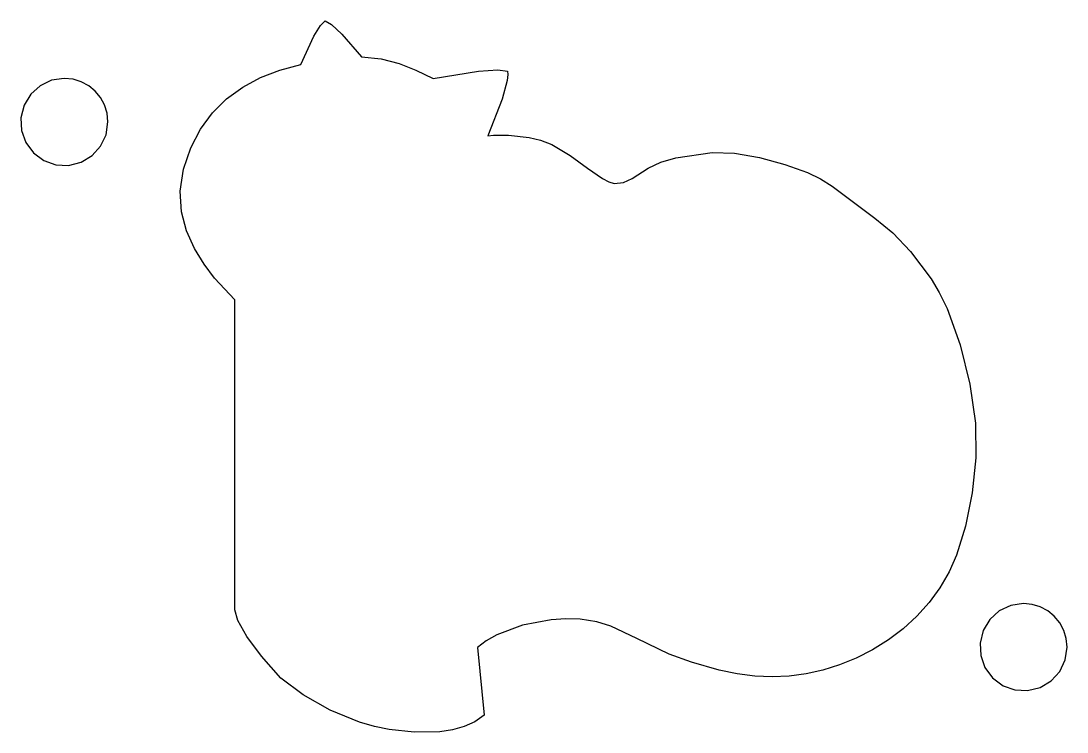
# Model space of a CAD drawing. Extents: x -25 to 95, y -70 to 12.
import ezdxf

# ---------------------------------------------------------------- set-up
doc = ezdxf.new("R2010")
doc.units = 0

msp = doc.modelspace()

# ---------------------------------------------------------------- linework, layer by layer
at = {"layer": 'Layer 1', "color": 12}
msp.add_lwpolyline([(-0.456002, -56.013901), (-0.456002, -20.452871), (-2.762486, -17.973527), (-3.97474, -16.373454), (-5.082846, -14.556112), (-5.979189, -12.538751), (-6.556151, -10.338619), (-6.706116, -7.972966), (-6.321467, -5.45904), (-5.487648, -3.025398), (-4.374416, -0.881321), (-3.00062, 0.984853), (-1.385111, 2.584785), (0.453261, 3.930138), (2.495645, 5.032573), (4.723192, 5.903753), (7.11705, 6.555338), (8.616588, 9.773755), (9.384527, 11.00646), (9.906327, 11.536315), (10.629041, 11.113659), (11.836006, 9.99866), (14.07524, 7.420473), (16.350415, 7.181844), (18.385671, 6.665704), (20.319211, 5.906327), (22.289236, 4.937988), (27.500032, 5.785805), (29.71196, 5.938219), (30.809854, 5.787105), (30.881861, 5.408589), (30.778496, 4.685608), (30.194774, 2.581202), (28.563239, -1.636741), (29.228468, -1.57259), (30.948467, -1.549698), (33.309702, -1.822411), (34.601554, -2.149101), (35.898641, -2.645071), (38.024295, -3.888663), (39.992793, -5.331597), (41.703839, -6.544255), (42.431476, -6.929975), (43.05714, -7.097018), (44.132755, -6.975455), (45.109745, -6.546852), (46.960706, -5.339823), (48.403343, -4.665833), (50.141627, -4.180798), (54.312464, -3.56864), (56.847461, -3.613525), (59.735239, -4.114637), (62.642142, -4.911356), (65.234514, -5.843065), (66.732219, -6.568774), (68.069888, -7.412146), (70.500022, -9.249273), (72.947935, -11.091585), (75.022082, -12.777936), (77.060669, -14.895351), (79.401903, -18.030855), (80.34925, -19.611001), (81.229442, -21.435505), (82.744539, -25.608096), (83.859546, -30.12965), (84.486815, -34.58119), (84.540889, -38.554639), (84.130904, -42.585534), (83.356386, -46.405783), (82.316858, -49.747295), (81.469743, -51.651732), (80.415447, -53.456891), (79.173037, -55.150944), (77.761581, -56.722058), (76.200146, -58.158405), (74.507801, -59.448155), (72.703612, -60.579477), (70.806648, -61.540541), (68.908307, -62.308534), (67.001117, -62.905871), (65.080184, -63.332597), (63.140612, -63.588755), (61.177506, -63.674387), (59.185973, -63.589538), (57.161117, -63.334248), (55.098044, -62.908563), (51.910154, -62.007535), (49.380363, -61.080041), (45.661645, -59.29733), (42.675009, -57.863769), (41.060323, -57.372714), (39.153577, -57.0827), (37.523294, -57.031803), (35.848704, -57.137886), (32.547103, -57.767915), (29.609778, -58.866627), (28.390534, -59.558565), (27.397736, -60.327865), (28.162271, -68.074002), (27.07246, -68.836832), (25.840965, -69.39069), (24.499728, -69.760568), (23.080687, -69.971461), (20.136961, -70.016266), (17.265312, -69.725052), (15.579795, -69.394882), (13.864369, -68.895854), (10.478895, -67.498107), (7.37911, -65.745573), (4.835231, -63.852015), (2.601361, -61.326978), (0.94927, -59.048129), (-0.082649, -57.211695), (-0.456002, -56.013901), (-0.456002, -56.013901)], dxfattribs=at)
at = {"layer": 'Layer 1', "color": 132}
for points in [[(-20, 4.949857), (-21.466118, 4.730317), (-22.777861, 4.107202), (-23.855527, 3.133765), (-24.619415, 1.863263), (-24.977646, 0.424732), (-24.903944, -1.025617), (-24.417011, -2.393768), (-23.535547, -3.585709), (-22.343607, -4.467173), (-20.975455, -4.954106), (-19.525107, -5.027808), (-18.086576, -4.669576), (-16.816073, -3.905689), (-15.842636, -2.828023), (-15.219521, -1.51628), (-14.999981, -0.050162), (-15.101564, 0.957516), (-15.392908, 1.896071), (-15.853906, 2.745396), (-16.464453, 3.485385), (-17.204442, 4.095932), (-18.053767, 4.556931), (-18.992322, 4.848274), (-20, 4.949857), (-20, 4.949857)], [(90.000332, -55.27742), (88.534213, -55.49696), (87.22247, -56.120075), (86.144804, -57.093512), (85.380917, -58.364015), (85.022686, -59.802546), (85.096387, -61.252894), (85.58332, -62.621045), (86.464785, -63.812986), (87.656725, -64.69445), (89.024876, -65.181383), (90.475225, -65.255085), (91.913756, -64.896853), (93.184259, -64.132966), (94.157695, -63.0553), (94.780811, -61.743557), (95.00035, -60.277439), (94.903388, -59.297428), (94.619746, -58.364015), (94.160288, -57.503426), (93.535879, -56.741892), (92.774344, -56.117482), (91.913756, -55.658024), (90.980342, -55.374382), (90.000332, -55.27742), (90.000332, -55.27742)]]:
    msp.add_lwpolyline(points, dxfattribs=at)

doc.saveas('drawing.dxf')
